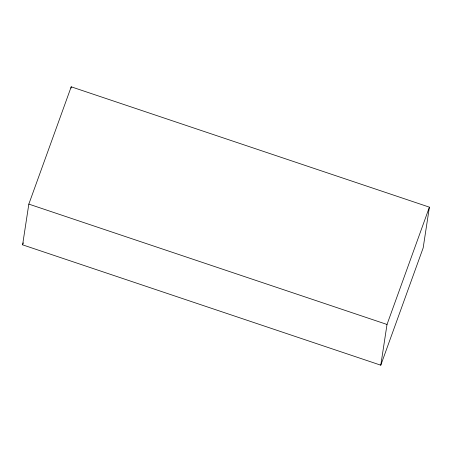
<?xml version="1.0" encoding="UTF-8"?>
<svg xmlns="http://www.w3.org/2000/svg" width="452" height="452" viewBox="0 0 452 452"><rect width="100%" height="100%" fill="white"/><g stroke="black" fill="none" stroke-linecap="round" stroke-linejoin="round"><path stroke-width="0.68" d="M22.6 244.837L28.832 204.106L71.213 86.807L429.4 207.163L423.168 247.894L380.787 365.193L22.6 244.837L23.318 242.848M70.998 88.185L71.213 86.807M380.787 365.193L387.019 324.463L429.4 207.163M28.832 204.106L387.019 324.463"/></g></svg>
